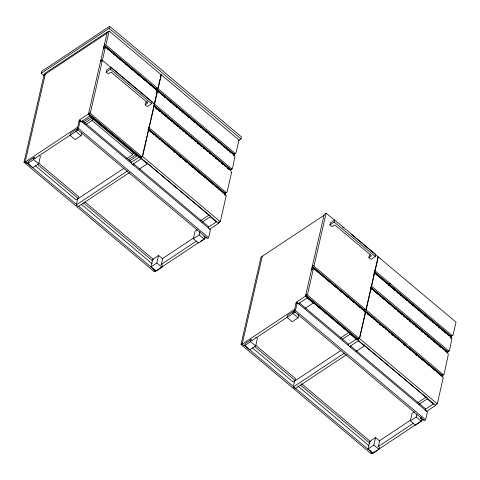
<?xml version="1.0" encoding="UTF-8"?>
<svg xmlns="http://www.w3.org/2000/svg" width="480" height="480" viewBox="0 0 480 480"><rect width="100%" height="100%" fill="white"/><g stroke="black" fill="none" stroke-linecap="round" stroke-linejoin="round"><path stroke-width="0.72" d="M141.87 156.54L142.392 156.306L154.38 103.968L102.408 60.354L100.488 61.62M231.12 172.398L231.69 171.798L227.01 192.366C226.542 193.158 225.414 192.048 225.3 193.932L224.982 194.142L223.836 193.188M334.692 220.344L326.124 213.15L314.136 265.488C313.668 266.28 312.54 265.17 312.426 267.054L312.108 267.27M358.992 338.154L359.508 337.926L365.358 312.264L365.016 312.408M370.35 289.476L371.01 288.72L366.324 309.288C365.856 310.086 364.728 308.97 364.614 310.86L364.296 311.07L366.006 312.51M377.358 257.586L378.312 256.95L456 322.152L452.97 335.388C452.496 336.186 451.374 335.07 451.254 336.96L450.936 337.17M44.04 75.78L41.172 73.374L41.64 71.34L109.626 26.262L241.458 136.902L240.99 138.936L238.494 140.592M78.618 206.262L155.478 270.768L154.2 271.614L24 162.342L44.286 73.752L107.274 31.992L88.386 114.468L140.358 158.088L141.018 156.33M28.362 162.816L27.114 163.644L25.158 162L45.288 74.13M39.402 155.412L40.422 156.264L38.694 163.8L32.844 167.682L27.744 163.404L28.212 161.364L34.062 157.488L35.094 158.352M27.744 163.404L33.594 159.522L34.062 157.488M81.672 132.984L81.042 135.726L75.192 139.602L70.092 135.324L70.554 133.29L76.41 129.408L77.442 130.272M70.092 135.324L75.942 131.442L76.41 129.408M78.966 121.32L80.244 120.474L210.444 229.746L208.626 237.69L207.348 238.536L77.148 129.258L79.248 120.096L88.506 113.958M77.148 129.258L78.426 128.412L80.244 120.474M82.194 122.112L82.476 120.888L131.628 162.138L131.346 163.362M88.386 114.468L88.704 114.258C88.824 112.368 89.946 113.484 90.42 112.686L102.408 60.354M155.982 89.868L156.3 89.652L104.328 46.032L103.758 48.786L105.342 47.52L102.57 59.64C102.096 60.432 100.974 59.322 100.854 61.206L100.536 61.416M104.058 46.044L104.376 45.828C104.49 43.944 105.618 45.06 106.092 44.262L109.122 31.026L161.094 74.646L158.064 87.882C157.644 88.818 156.876 87.336 156.468 88.938L104.496 45.324M41.172 73.374L109.158 28.296L109.626 26.262M85.854 124.572L92.04 120.474L92.538 118.29M145.152 104.724L147.81 102.96L111.03 72.09L108.366 73.854L106.2 72.03L106.662 69.996L110.922 67.176L152.04 101.688L151.578 103.722L147.318 106.548L145.152 104.724L145.614 102.69L147.21 101.628M129.42 172.584L78.216 206.532L76.266 204.894L77.76 198.354M35.436 165.768L76.11 199.908L78.24 198.498L78.66 196.668L38.556 163.008M106.2 72.03L110.454 69.21L110.922 67.176M126.546 158.724L132.726 154.62L133.224 152.436M133.302 165L133.578 163.776L208.77 226.884L208.494 228.108M140.358 158.088L140.688 156.636M156.576 88.398L156.246 89.844L156.564 89.634C156.684 87.744 157.806 88.86 158.28 88.062L161.31 74.826L238.998 140.028L235.968 153.264C235.518 154.008 234.354 152.982 234.252 154.83L233.934 155.046L232.794 154.086M156.228 91.11L156.522 89.838L234.204 155.034L233.886 155.25M140.694 157.758L142.608 156.492L148.542 130.296L148.068 130.704M139.236 169.158L147.318 163.8L147.564 162.714M151.002 266.85L152.73 259.314L158.58 255.432L162.648 258.846L161.388 264.348L162.42 265.212L161.952 267.246L156.102 271.128L151.002 266.85L156.852 262.968L158.58 255.432M203.736 236.268L204.768 237.138L204.3 239.172L198.45 243.054L193.35 238.77L195.072 231.234L197.412 229.686M193.35 238.77L199.2 234.894L199.986 231.468M202.17 222.132L210.252 216.78L210.498 215.688M233.934 155.046L234.264 153.6M224.958 195.408L225.252 194.136L148.134 129.414M230.412 170.418L230.73 170.208C230.85 168.324 231.972 169.434 232.446 168.642L234.942 156.498M209.448 229.368L218.706 223.236L219.036 221.778M225.204 194.862L225.702 192.684M230.7 170.856L231.198 168.678M234.03 156.312L234.696 153.402M218.382 222.96L220.296 221.688L226.26 195.522L225.852 195.744M372.48 452.892L371.202 453.738L241.002 344.466L261.012 257.1L324 215.34M244.116 345.768L242.16 344.13L262.29 256.254M255.9 337.11L257.424 338.394L255.696 345.924L249.846 349.806L244.746 345.528L245.214 343.488L251.064 339.612L252.096 340.476M244.746 345.528L250.596 341.646L251.064 339.612M298.83 314.424L298.044 317.85L292.194 321.732L287.094 317.448L287.562 315.414L293.412 311.532L294.444 312.396M287.094 317.448L292.944 313.572L293.412 311.532M295.968 303.444L297.246 302.598L427.446 411.87L425.628 419.814L424.35 420.66L294.15 311.382L296.25 302.22L305.826 295.872C305.94 293.988 307.068 295.098 307.536 294.306L313.392 268.746L311.808 270.012L312.378 267.258L364.35 310.878L364.032 311.088M294.15 311.382L295.428 310.536L297.246 302.598M299.202 304.236L299.478 303.012L348.63 344.262L348.348 345.486M368.868 257.526L371.526 255.762L334.746 224.892L332.088 226.656L329.916 224.832L330.384 222.798L334.638 219.972L375.762 254.484L375.294 256.524L371.04 259.344L368.868 257.526L369.336 255.486L370.398 254.784M346.422 354.708L295.218 388.656L293.268 387.018L294.6 381.21M252.438 347.892L293.112 382.032L295.242 380.622L295.662 378.792L255.558 345.132M305.136 308.394L313.218 303.036L313.464 301.95M329.916 224.832L334.17 222.012L334.638 219.972M350.304 347.124L350.586 345.906L425.772 409.008L425.496 410.232M358.02 338.454L357.696 339.882L359.61 338.616L365.574 312.444L365.046 312.9M364.296 311.07L364.62 309.642M378.312 256.95L375.282 270.192L374.832 270.672L374.736 270.336M356.238 351.282L364.32 345.924L364.566 344.838M368.004 448.974L369.732 441.438L375.582 437.562L379.65 440.976L378.39 446.472L379.422 447.336L378.954 449.376L373.104 453.252L368.004 448.974L373.854 445.092L375.582 437.562M370.746 450.312L370.41 451.764L372.366 453.402L377.358 450.09M421.05 417.018L420.738 418.398L421.77 419.262L421.302 421.296L415.452 425.178L410.352 420.894L412.074 413.364L414.414 411.81M410.352 420.894L416.202 417.018L416.832 414.276M419.172 404.262L427.254 398.904L427.5 397.818M441.984 376.272L443.316 374.58M451.944 338.628L449.448 350.766C448.974 351.558 447.852 350.448 447.732 352.332L370.62 287.61M450.918 338.436L451.212 337.164L374.094 272.442M442.206 376.986L442.704 374.808M447.534 353.712L448.2 350.802M451.032 338.436L451.704 335.526M435.384 405.084L437.298 403.818L443.262 377.646L442.8 377.952M374.004 273.798L373.638 274.416M153.348 107.352L154.002 106.596L149.322 127.164L148.872 127.65L148.512 127.29M157.122 91.446L156.762 92.142M157.182 91.368L157.524 91.218L154.758 103.44L154.308 103.926L153.81 103.638M374.184 273.492L374.526 273.342L371.76 285.564L371.262 286.044M448.422 354L444.012 374.49L443.562 374.976L443.466 374.634M107.208 32.298L109.122 31.026M44.01 74.976L106.998 33.21M104.01 46.248L104.328 46.032M90.456 115.596L81.198 121.734L79.248 120.096M83.256 122.058L91.362 116.688M24 162.342L25.278 161.49L76.326 204.336M25.158 162L77.616 127.224M84.54 123.162L92.01 118.212M34.608 158.67L70.2 135.072M77.07 130.518L78.318 129.69M160.356 75.462L161.31 74.826M156.198 90.048L156.522 89.838M128.262 159.864L135.732 154.908M129.588 160.938L137.688 155.568M131.586 162.168L139.608 156.846M77.616 198.984L123.852 168.33M132.306 164.628L141.558 158.49M76.266 204.894L127.47 170.94M230.364 170.622L230.688 170.412L153.57 105.69M225.252 194.136L224.934 194.346L223.788 193.392M200.598 220.674L209.346 214.872M208.728 226.914L216.75 221.592M162.258 258.762L193.5 238.05M160.902 264.672L196.494 241.068M198.45 242.706L155.364 271.278L153.408 269.64M200.322 241.464L202.818 239.808M204.072 238.98L206.568 237.324M326.124 213.15L324.21 214.422L305.508 296.082L435.708 405.36L426.45 411.498M312.06 267.474L312.378 267.258M298.2 303.858L307.458 297.72M241.002 344.466L242.28 343.62M242.16 344.13L294.618 309.348M252.234 340.386L287.826 316.782M294.072 312.642L295.32 311.814M364.08 310.884L364.398 310.674L312.426 267.054M364.248 311.274L364.566 311.058L442.254 376.26L441.936 376.476M340.458 338.052L349.2 332.25M342.648 339.102L350.106 334.158L356.184 339.258M347.97 344.7L356.61 338.976M294.618 381.114L340.854 350.46M357.48 339.702L357.798 339.492L305.826 295.872M349.308 346.752L358.56 340.614M293.268 387.018L344.472 353.07M450.888 337.374L451.212 337.164M417.6 402.798L426.348 396.996M425.25 409.362L433.752 403.722M379.26 440.886L410.502 420.174M377.904 446.796L413.496 423.192M420.366 418.638L421.614 417.81M378.606 449.262L423.57 419.454M157.176 91.026L154.542 103.26L154.152 103.728L153.996 103.404M358.812 338.01L357.912 338.982L305.94 295.362M141.846 156.45L140.796 157.368L88.824 113.748M109.158 28.296L240.99 138.936M342.684 227.052L343.83 228.012M351.822 234.72L378.096 256.77L366.108 309.108C365.7 310.044 364.92 308.562 364.512 310.164L312.54 266.544M334.17 222.012L375.294 256.524M106.128 45.096L157.53 88.236M157.746 88.416L235.434 153.618M374.748 270.54L452.436 335.742M389.484 283.032L390.63 283.992M156.684 89.124L234.372 154.326M374.256 271.728L451.374 336.45M104.376 45.828L156.348 89.448L156.03 89.664L154.89 88.704M156.564 89.634L234.252 154.83M374.142 272.238L451.254 336.96M104.628 46.524L106.344 47.958M107.484 48.918L109.2 50.358M110.34 51.318L112.056 52.752M113.196 53.712L114.912 55.152M116.622 56.586L118.338 58.026M119.478 58.986L121.194 60.42M122.334 61.38L124.05 62.82M125.19 63.78L126.906 65.214M128.046 66.174L130.332 68.094M131.472 69.048L133.188 70.488M134.328 71.448L136.038 72.882M137.184 73.842L138.894 75.282M140.04 76.242L141.75 77.676M143.466 79.116L145.176 80.556M146.322 81.51L148.032 82.95M149.178 83.91L150.888 85.35M152.034 86.304L153.744 87.744M157.962 91.284L159.672 92.718M160.818 93.678L162.528 95.118M163.674 96.078L165.384 97.512M166.53 98.472L168.246 99.912M169.956 101.352L171.672 102.786M172.812 103.746L174.528 105.186M175.668 106.146L177.384 107.58M178.524 108.54L180.24 109.98M181.95 111.42L183.666 112.854M184.806 113.814L186.522 115.254M187.662 116.214L189.378 117.648M190.518 118.608L192.234 120.048M193.95 121.488L195.09 122.442M196.806 123.882L198.516 125.322M199.662 126.282L201.372 127.716M202.518 128.676L204.228 130.116M205.944 131.55L207.084 132.51M208.8 133.95L210.516 135.39M211.656 136.35L213.372 137.784M215.082 139.224L216.228 140.184M217.938 141.618L219.084 142.578M220.794 144.018L221.94 144.978M223.65 146.412L225.366 147.852M227.082 149.292L228.222 150.252M229.938 151.686L231.078 152.646M376.104 274.368L377.82 275.802M378.96 276.762L380.676 278.202M381.816 279.162L383.532 280.596M384.672 281.556L386.958 283.476M388.104 284.436L389.814 285.87M390.96 286.83L392.67 288.27M393.816 289.23L395.526 290.664M396.672 291.624L398.952 293.544M400.098 294.504L401.814 295.938M402.954 296.898L404.67 298.338M405.81 299.298L407.526 300.732M408.666 301.692L410.382 303.132M411.522 304.092L413.808 306.006M414.948 306.966L416.664 308.406M417.804 309.366L419.52 310.8M420.66 311.76L422.376 313.2M423.516 314.16L425.802 316.074M426.948 317.034L428.658 318.474M429.804 319.434L431.514 320.868M432.66 321.828L434.37 323.268M435.516 324.228L437.226 325.662M438.372 326.622L440.652 328.542M441.798 329.496L443.508 330.936M444.654 331.896L446.364 333.336M447.51 334.296L449.22 335.73M157.914 91.488L159.63 92.922M160.77 93.882L162.486 95.322M164.196 96.762L165.342 97.716M167.052 99.156L168.198 100.116M169.908 101.556L171.624 102.99M172.764 103.95L174.48 105.39M176.196 106.824L177.336 107.784M179.052 109.224L180.192 110.184M181.908 111.624L183.618 113.058M184.764 114.018L186.474 115.458M188.19 116.892L189.33 117.852M191.046 119.292L192.186 120.252M193.902 121.686L195.042 122.646M196.758 124.086L198.474 125.526M200.184 126.96L201.33 127.92M203.04 129.36L204.186 130.32M205.896 131.754L207.042 132.714M209.322 134.634L210.468 135.594M212.178 137.028L213.324 137.988M215.034 139.428L216.18 140.388M217.896 141.822L219.036 142.782M224.178 147.096L225.318 148.056M227.034 149.496L228.174 150.456M229.89 151.89L231.03 152.85M385.2 282.24L386.91 283.68M388.056 284.64L389.766 286.074M390.912 287.034L392.622 288.474M393.768 289.434L395.478 290.868M396.624 291.828L398.91 293.748M400.05 294.708L401.766 296.142M402.906 297.102L404.622 298.542M405.762 299.502L407.478 300.936M408.618 301.896L410.334 303.336M411.474 304.296L413.76 306.21M414.9 307.17L416.616 308.61M417.756 309.57L419.472 311.004M420.612 311.964L422.328 313.404M423.474 314.364L425.754 316.278M426.9 317.238L428.61 318.678M429.756 319.632L431.466 321.072M432.612 322.032L434.322 323.472M435.468 324.426L437.178 325.866M438.324 326.826L440.61 328.746M441.75 329.7L443.466 331.14M444.606 332.1L446.322 333.54M447.462 334.494L449.178 335.934M154.224 103.794L231.912 168.996M371.802 286.398L448.914 351.12M153.732 104.976L230.85 169.698M370.734 287.1L447.852 351.822M110.454 69.21L151.578 103.722M153.618 105.486L230.73 170.208M370.572 287.814L447.69 352.536M155.58 107.616L157.296 109.056M158.436 110.016L160.152 111.45M161.292 112.41L163.008 113.85M164.148 114.81L165.864 116.244M167.004 117.204L169.29 119.124M170.436 120.078L172.146 121.518M173.292 122.478L175.002 123.918M176.148 124.878L177.858 126.312M179.004 127.272L180.714 128.712M182.43 130.146L184.146 131.586M185.286 132.546L187.002 133.986M188.142 134.94L189.858 136.38M190.998 137.34L192.714 138.78M194.424 140.214L196.14 141.654M197.28 142.614L198.996 144.054M200.136 145.008L201.852 146.448M203.568 147.888L204.708 148.848M206.424 150.282L207.564 151.242M209.28 152.682L210.99 154.122M212.136 155.076L213.846 156.516M215.562 157.956L216.702 158.916M218.418 160.35L219.558 161.31M221.274 162.75L222.984 164.19M224.13 165.144L225.84 166.584M227.556 168.024L228.702 168.984M370.872 288.3L372.582 289.74M373.728 290.7L375.438 292.14M376.584 293.1L378.294 294.534M379.44 295.494L381.15 296.934M382.296 297.894L384.582 299.808M385.722 300.768L387.438 302.208M388.578 303.162L390.294 304.602M391.434 305.562L393.15 307.002M394.29 307.956L396.006 309.396M397.716 310.836L399.432 312.276M400.572 313.23L402.288 314.67M403.428 315.63L405.144 317.07M406.284 318.024L408 319.464M409.14 320.424L411.426 322.344M412.572 323.298L414.282 324.738M415.428 325.698L417.138 327.138M418.284 328.092L419.994 329.532M421.14 330.492L422.85 331.932M424.566 333.366L426.282 334.806M427.422 335.766L429.138 337.206M430.278 338.16L431.994 339.6M433.134 340.56L434.85 342M435.99 342.954L438.276 344.874M439.416 345.834L441.132 347.274M442.272 348.228L443.988 349.668M445.128 350.628L446.844 352.068M155.538 107.82L157.248 109.26M158.394 110.214L160.104 111.654M161.25 112.614L162.96 114.054M164.676 115.488L165.816 116.448M167.532 117.888L169.242 119.328M170.388 120.282L172.098 121.722M173.244 122.682L174.96 124.122M176.67 125.556L177.816 126.516M179.526 127.956L180.672 128.916M182.382 130.35L184.098 131.79M185.238 132.75L186.954 134.19M188.664 135.624L189.81 136.584M191.52 138.024L192.666 138.984M194.376 140.418L196.092 141.858M197.232 142.818L198.948 144.258M200.664 145.692L201.804 146.652M203.52 148.092L204.66 149.052M206.376 150.486L207.516 151.446M209.802 153.366L210.942 154.326M212.658 155.76L213.798 156.72M215.514 158.16L216.654 159.12M218.37 160.554L219.51 161.514M221.796 163.434L222.942 164.388M224.652 165.828L225.798 166.788M227.508 168.228L228.654 169.188M397.674 311.04L399.384 312.48M400.53 313.434L402.24 314.874M403.386 315.834L405.096 317.274M406.242 318.228L407.952 319.668M409.098 320.628L411.384 322.548M412.524 323.502L414.24 324.942M415.38 325.902L417.096 327.342M418.236 328.296L419.952 329.736M421.092 330.696L422.808 332.136M424.518 333.57L426.234 335.01M427.374 335.97L429.09 337.41M430.23 338.364L431.946 339.804M433.086 340.764L434.802 342.204M435.942 343.158L438.228 345.078M439.374 346.038L441.084 347.472M442.23 348.432L443.94 349.872M445.086 350.832L446.796 352.272M156.036 108.474L157.14 109.404M148.794 127.518L226.476 192.72M313.608 265.842L365.58 309.462M365.796 309.642L407.496 344.64M408.636 345.6L443.484 374.844M148.302 128.7L225.414 193.422M364.728 310.35L442.416 375.546M148.182 129.21L225.3 193.932M364.614 310.86L442.302 376.056M149.58 130.86L151.29 132.3M152.436 133.26L154.146 134.694M155.292 135.654L157.002 137.094M158.148 138.054L159.858 139.488M161.574 140.928L163.284 142.368M164.43 143.328L166.14 144.762M167.286 145.722L168.996 147.162M170.142 148.122L171.852 149.556M172.998 150.516L175.284 152.436M176.424 153.396L178.14 154.83M179.28 155.79L180.996 157.23M182.136 158.19L183.852 159.624M184.992 160.584L186.708 162.024M188.418 163.464L190.134 164.898M191.274 165.858L192.99 167.298M194.13 168.258L195.846 169.692M196.986 170.652L198.702 172.092M199.848 173.052L202.128 174.966M203.274 175.926L204.984 177.366M206.13 178.326L207.84 179.76M208.986 180.72L210.696 182.16M211.842 183.12L213.552 184.554M215.268 185.994L216.984 187.434M218.124 188.394L219.84 189.828M220.98 190.788L222.696 192.228M313.818 268.704L315.534 270.144M316.674 271.104L318.39 272.538M319.53 273.498L321.246 274.938M322.956 276.372L324.672 277.812M325.812 278.772L327.528 280.212M328.668 281.166L330.384 282.606M331.524 283.566L333.24 285M334.38 285.96L336.666 287.88M337.806 288.84L339.522 290.274M340.662 291.234L342.378 292.674M343.518 293.628L345.228 295.068M346.374 296.028L348.084 297.468M349.8 298.902L351.51 300.342M352.656 301.302L354.366 302.736M355.512 303.696L357.222 305.136M358.368 306.096L360.078 307.53M361.224 308.49L363.504 310.41M367.722 313.944L368.862 314.904M370.578 316.344L371.718 317.304M373.434 318.738L374.574 319.698M376.29 321.138L378.006 322.572M379.716 324.012L380.862 324.972M382.572 326.412L383.718 327.366M385.428 328.806L386.574 329.766M388.284 331.206L390 332.64M391.716 334.08L393.426 335.52M394.572 336.48L396.282 337.914M397.428 338.874L399.138 340.314M400.284 341.274L401.994 342.708M403.71 344.148L405.42 345.588M406.566 346.548L408.282 347.982M409.422 348.942L411.138 350.382M412.278 351.342L413.994 352.776M415.134 353.736L417.42 355.656M418.56 356.616L420.276 358.05M421.416 359.01L423.132 360.45M424.272 361.41L425.988 362.844M427.128 363.804L428.844 365.244M430.554 366.684L432.27 368.118M433.416 369.078L435.126 370.518M436.272 371.478L437.982 372.912M439.128 373.872L440.838 375.312M174.096 151.68L175.236 152.64M176.376 153.6L178.092 155.034M179.232 155.994L180.948 157.434M182.088 158.394L183.804 159.828M184.944 160.788L186.66 162.228M188.376 163.668L190.086 165.102M191.232 166.062L192.942 167.502M194.088 168.462L195.798 169.896M196.944 170.856L198.654 172.296M199.8 173.256L202.086 175.17M203.226 176.13L204.942 177.57M206.082 178.53L207.798 179.964M208.938 180.924L210.654 182.364M211.794 183.324L213.51 184.758M215.22 186.198L216.936 187.638M218.076 188.598L219.792 190.032M220.932 190.992L222.648 192.432M364.818 311.754L365.964 312.708M367.674 314.148L368.82 315.108M370.53 316.548L371.676 317.502M376.812 321.822L377.958 322.776M379.674 324.216L380.814 325.176M382.53 326.616L383.67 327.57M388.812 331.89L389.952 332.844M391.668 334.284L392.808 335.244M394.524 336.684L395.664 337.638M403.662 344.352L404.808 345.312M406.518 346.752L407.664 347.706M415.656 354.42L416.802 355.38M418.512 356.82L419.658 357.774M142.608 156.492L220.296 221.688M359.61 338.616L437.298 403.818M307.008 294.66L358.98 338.274M89.886 113.04L141.858 156.66M147.42 163.386L209.652 215.61M313.344 302.64L349.488 332.976M364.428 345.51L426.654 397.74M140.586 157.668L218.706 223.236M88.704 114.258L140.676 157.872M92.646 117.786L91.998 117.24L91.356 117.666L136.386 155.454L137.022 155.034L136.374 154.488M141.24 158.7L147.318 163.8M307.14 297.936L313.218 303.036M358.242 340.824L364.32 345.924M210.252 216.78L216.324 221.874M427.254 398.904L433.326 404.004M92.04 120.474L132.726 154.62M296.25 302.22L297.228 303.042M424.986 410.268L425.964 411.084M78.426 128.412L208.626 237.69M295.428 310.536L425.628 419.814M75.942 131.442L81.042 135.726M199.2 234.894L204.3 239.172M292.944 313.572L298.044 317.85M416.202 417.018L421.302 421.296M85.062 202.038L153.522 259.494M301.494 383.688L370.524 441.618M33.594 159.522L38.694 163.8M156.852 262.968L161.952 267.246M250.596 341.646L255.696 345.924M373.854 445.092L378.954 449.376M37.56 164.358L78.24 198.498M83.502 202.914L152.532 260.85M254.562 346.482L295.242 380.622M300.504 385.044L370.104 443.454M81.378 204.324L152.118 263.694M297.81 385.974L369.12 445.824M244.572 345.546L293.328 386.46M294.474 387.426L370.758 451.446"/></g></svg>
